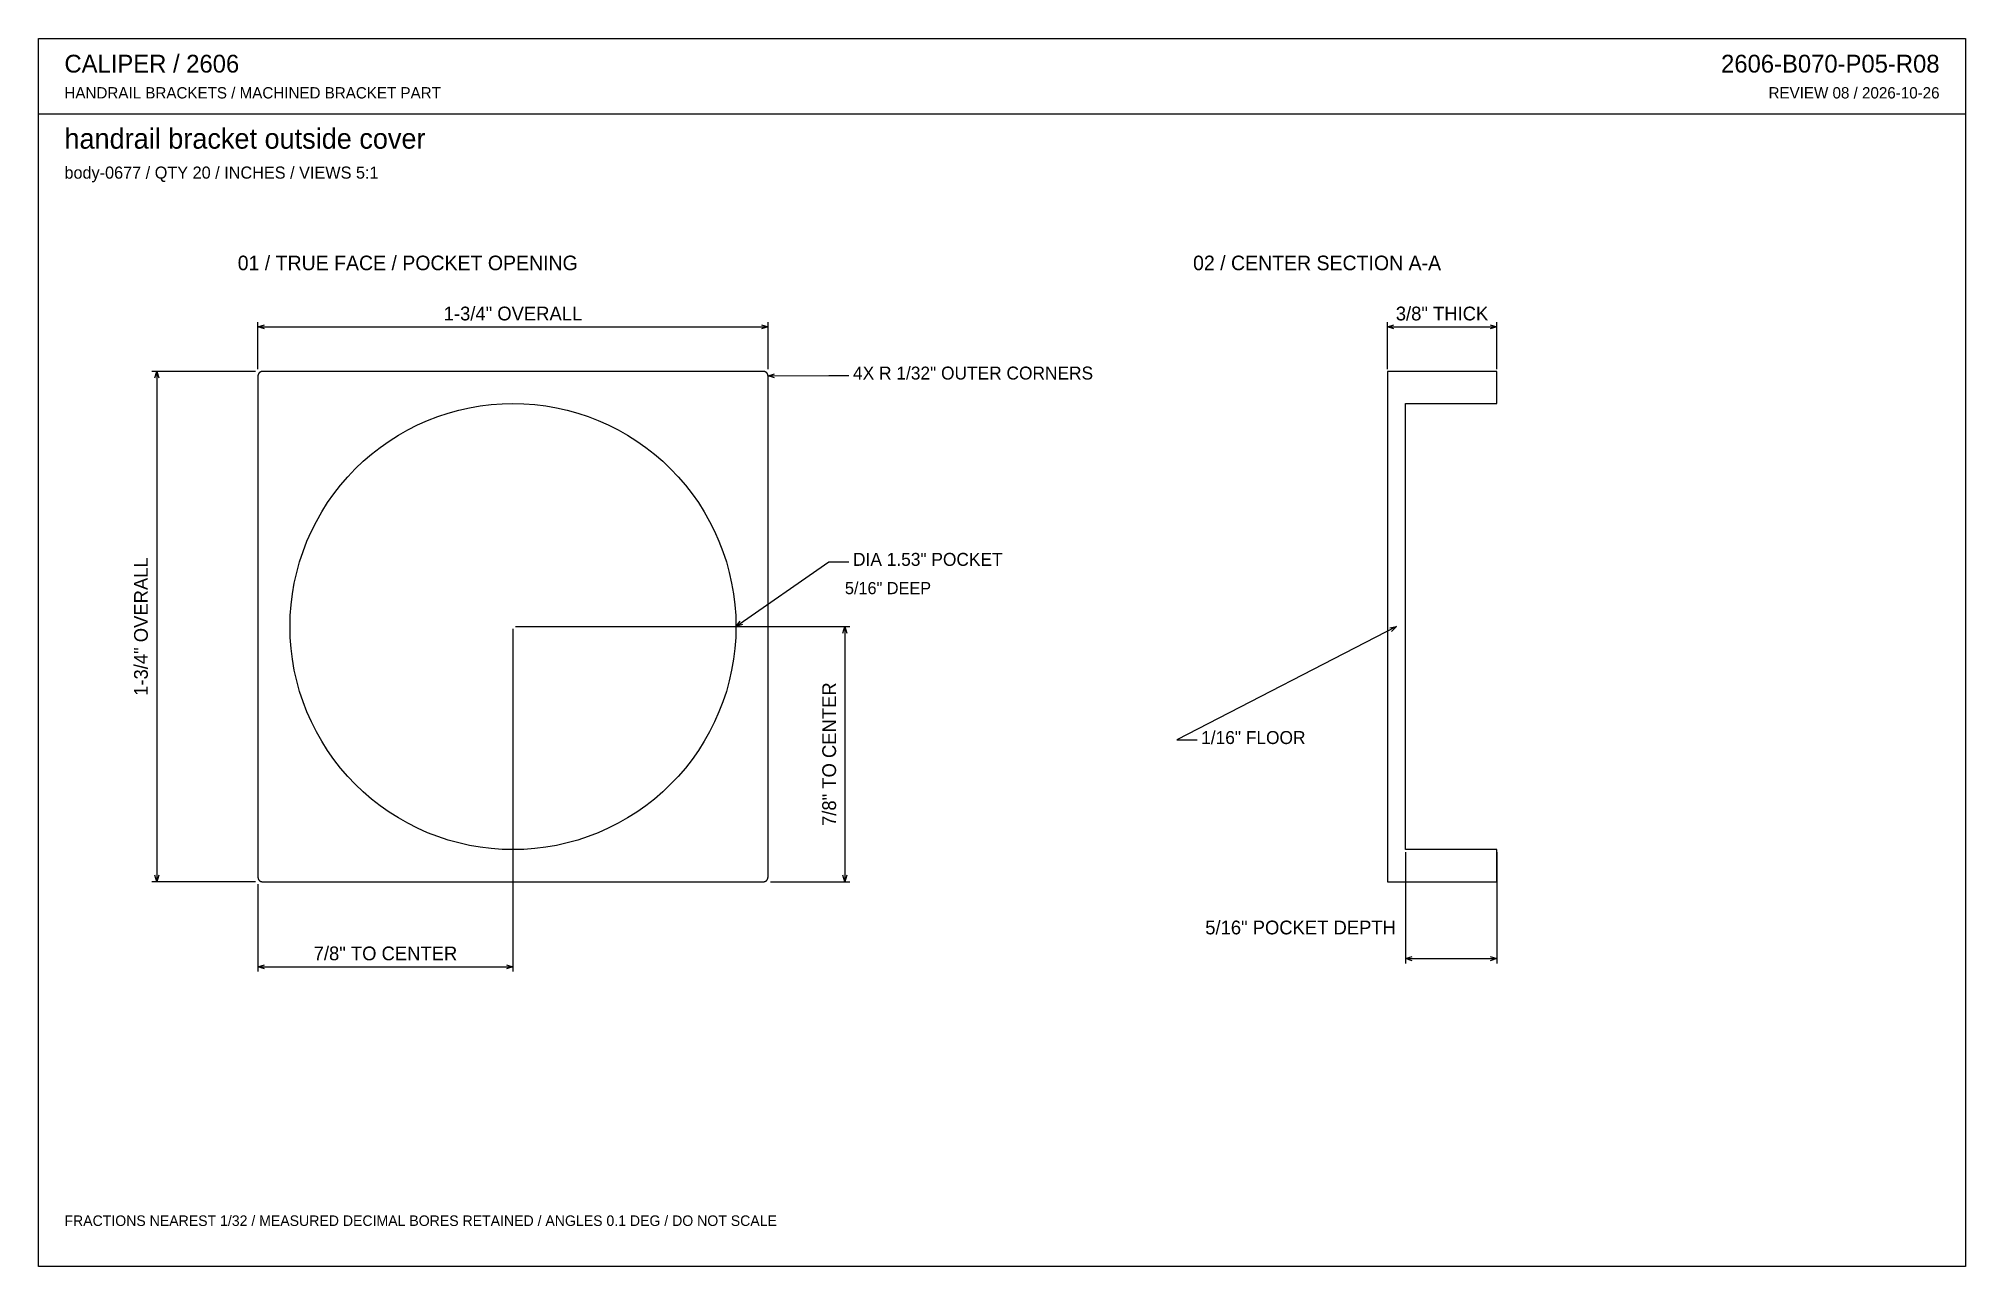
# Model space of a CAD drawing. Header units: inches. Extents: x 0.09 to 6.71, y 0.09 to 4.31.
import ezdxf
from ezdxf.enums import TextEntityAlignment as Align

# ---------------------------------------------------------------- set-up
doc = ezdxf.new("R2010")
doc.units = ezdxf.units.IN
doc.header["$MEASUREMENT"] = 0

msp = doc.modelspace()

# ---------------------------------------------------------------- linework, layer by layer
at = {"layer": 'ANNOTATION'}
for p, q in [((0.8472, 3.1722), (0.8472, 3.3333)), ((0.8472, 3.3167), (0.8694, 3.3236)), ((0.8472, 3.3167), (2.5972, 3.3167)), ((0.8694, 3.3097), (0.8472, 3.3167)), ((2.575, 3.3236), (2.5972, 3.3167)), ((2.5972, 3.3167), (2.575, 3.3097)), ((2.5972, 3.1722), (2.5972, 3.3333)), ((4.7222, 3.1722), (4.7222, 3.3333)), ((4.7222, 3.3167), (4.7444, 3.3236)), ((4.7222, 3.3167), (5.0972, 3.3167)), ((4.7444, 3.3097), (4.7222, 3.3167)), ((5.075, 3.3236), (5.0972, 3.3167)), ((5.0972, 3.3167), (5.075, 3.3097)), ((5.0972, 3.1722), (5.0972, 3.3333)), ((0.8389, 3.1639), (0.4833, 3.1639)), ((0.4931, 3.1417), (0.5, 3.1639)), ((0.5, 3.1639), (0.5, 1.4139)), ((0.5, 3.1639), (0.5069, 3.1417)), ((2.5972, 3.1483), (2.6194, 3.1554)), ((2.5972, 3.1483), (2.8056, 3.15)), ((2.6195, 3.1415), (2.5972, 3.1483)), ((2.8056, 3.15), (2.875, 3.15)), ((2.4872, 2.2889), (2.8056, 2.5111)), ((2.8056, 2.5111), (2.875, 2.5111)), ((1.7222, 2.2806), (1.7222, 1.1056)), ((1.7306, 2.2889), (2.8778, 2.2889)), ((2.4872, 2.2889), (2.5015, 2.3073)), ((2.5094, 2.2959), (2.4872, 2.2889)), ((2.8542, 2.2667), (2.8611, 2.2889)), ((2.8611, 2.2889), (2.8611, 1.4139)), ((2.8611, 2.2889), (2.8681, 2.2667)), ((4.7535, 2.2889), (4, 1.9)), ((4.7305, 2.2849), (4.7535, 2.2889)), ((4.7535, 2.2889), (4.7369, 2.2725)), ((4, 1.9), (4.0694, 1.9)), ((4.7847, 1.5156), (4.7847, 1.1333)), ((5.0972, 1.5156), (5.0972, 1.1333)), ((0.8389, 1.4139), (0.4833, 1.4139)), ((0.5, 1.4139), (0.4931, 1.4361)), ((0.5069, 1.4361), (0.5, 1.4139)), ((0.8472, 1.4056), (0.8472, 1.1056)), ((2.6056, 1.4139), (2.8778, 1.4139)), ((2.8611, 1.4139), (2.8542, 1.4361)), ((2.8681, 1.4361), (2.8611, 1.4139)), ((0.8472, 1.1222), (0.8694, 1.1292)), ((1.7, 1.1292), (1.7222, 1.1222)), ((4.7847, 1.15), (4.8069, 1.1569)), ((4.7847, 1.15), (5.0972, 1.15)), ((4.8069, 1.1431), (4.7847, 1.15)), ((5.075, 1.1569), (5.0972, 1.15)), ((5.0972, 1.15), (5.075, 1.1431)), ((0.8472, 1.1222), (1.7222, 1.1222)), ((0.8694, 1.1153), (0.8472, 1.1222)), ((1.7222, 1.1222), (1.7, 1.1153))]:
    msp.add_line(p, q, dxfattribs=at)
at = {"layer": 'OUTLINE'}
for p, q in [((0.0944, 4.3056), (6.7056, 4.3056)), ((0.0944, 0.0944), (0.0944, 4.3056)), ((6.7056, 4.3056), (6.7056, 0.0944)), ((0.0944, 4.0472), (6.7056, 4.0472)), ((0.8473, 3.1494), (0.8472, 3.149)), ((0.8472, 3.149), (0.8472, 3.1486)), ((0.8472, 3.1486), (0.8472, 3.1483)), ((0.8472, 3.1483), (0.8472, 1.4295)), ((0.8474, 3.1506), (0.8473, 3.1502)), ((0.8473, 3.1502), (0.8473, 3.1498)), ((0.8473, 3.1498), (0.8473, 3.1494)), ((0.8475, 3.1509), (0.8474, 3.1506)), ((0.8476, 3.1517), (0.8475, 3.1513)), ((0.8475, 3.1513), (0.8475, 3.1509)), ((0.8477, 3.1521), (0.8476, 3.1517)), ((0.8478, 3.1524), (0.8477, 3.1521)), ((0.8479, 3.1528), (0.8478, 3.1524)), ((0.848, 3.1532), (0.8479, 3.1528)), ((0.8481, 3.1535), (0.848, 3.1532)), ((0.8483, 3.1539), (0.8481, 3.1535)), ((0.8484, 3.1542), (0.8483, 3.1539)), ((0.8486, 3.1546), (0.8484, 3.1542)), ((0.8487, 3.1549), (0.8486, 3.1546)), ((0.8489, 3.1553), (0.8487, 3.1549)), ((0.8491, 3.1556), (0.8489, 3.1553)), ((0.8493, 3.156), (0.8491, 3.1556)), ((0.8494, 3.1563), (0.8493, 3.156)), ((0.8496, 3.1566), (0.8494, 3.1563)), ((0.8499, 3.1569), (0.8496, 3.1566)), ((0.8501, 3.1573), (0.8499, 3.1569)), ((0.8503, 3.1576), (0.8501, 3.1573)), ((0.8505, 3.1579), (0.8503, 3.1576)), ((0.8508, 3.1582), (0.8505, 3.1579)), ((0.851, 3.1585), (0.8508, 3.1582)), ((0.8513, 3.1588), (0.851, 3.1585)), ((0.8515, 3.159), (0.8513, 3.1588)), ((0.8518, 3.1593), (0.8515, 3.159)), ((0.8521, 3.1596), (0.8518, 3.1593)), ((0.8524, 3.1598), (0.8521, 3.1596)), ((0.8526, 3.1601), (0.8524, 3.1598)), ((0.8529, 3.1603), (0.8526, 3.1601)), ((0.8532, 3.1606), (0.8529, 3.1603)), ((0.8535, 3.1608), (0.8532, 3.1606)), ((0.8539, 3.161), (0.8535, 3.1608)), ((0.8542, 3.1613), (0.8539, 3.161)), ((0.8545, 3.1615), (0.8542, 3.1613)), ((0.8548, 3.1617), (0.8545, 3.1615)), ((0.8551, 3.1619), (0.8548, 3.1617)), ((0.8555, 3.162), (0.8551, 3.1619)), ((0.8558, 3.1622), (0.8555, 3.162)), ((0.8562, 3.1624), (0.8558, 3.1622)), ((0.8565, 3.1625), (0.8562, 3.1624)), ((0.8569, 3.1627), (0.8565, 3.1625)), ((0.8572, 3.1628), (0.8569, 3.1627)), ((0.8576, 3.163), (0.8572, 3.1628)), ((0.8579, 3.1631), (0.8576, 3.163)), ((0.8583, 3.1632), (0.8579, 3.1631)), ((0.8587, 3.1633), (0.8583, 3.1632)), ((0.8591, 3.1634), (0.8587, 3.1633)), ((0.8594, 3.1635), (0.8591, 3.1634)), ((0.8598, 3.1636), (0.8594, 3.1635)), ((0.8602, 3.1637), (0.8598, 3.1636)), ((0.8606, 3.1637), (0.8602, 3.1637)), ((0.8609, 3.1638), (0.8606, 3.1637)), ((0.8613, 3.1638), (0.8609, 3.1638)), ((0.8617, 3.1638), (0.8613, 3.1638)), ((0.8621, 3.1639), (0.8617, 3.1638)), ((0.8625, 3.1639), (0.8621, 3.1639)), ((0.8628, 3.1639), (0.8625, 3.1639)), ((2.5816, 3.1639), (0.8628, 3.1639)), ((2.582, 3.1639), (2.5816, 3.1639)), ((2.5824, 3.1639), (2.582, 3.1639)), ((2.5827, 3.1638), (2.5824, 3.1639)), ((2.5831, 3.1638), (2.5827, 3.1638)), ((2.5835, 3.1638), (2.5831, 3.1638)), ((2.5839, 3.1637), (2.5835, 3.1638)), ((2.5843, 3.1637), (2.5839, 3.1637)), ((2.5846, 3.1636), (2.5843, 3.1637)), ((2.585, 3.1635), (2.5846, 3.1636)), ((2.5854, 3.1634), (2.585, 3.1635)), ((2.5858, 3.1633), (2.5854, 3.1634)), ((2.5861, 3.1632), (2.5858, 3.1633)), ((2.5865, 3.1631), (2.5861, 3.1632)), ((2.5869, 3.163), (2.5865, 3.1631)), ((2.5872, 3.1628), (2.5869, 3.163)), ((2.5876, 3.1627), (2.5872, 3.1628)), ((2.5879, 3.1625), (2.5876, 3.1627)), ((2.5883, 3.1624), (2.5879, 3.1625)), ((2.5886, 3.1622), (2.5883, 3.1624)), ((2.589, 3.162), (2.5886, 3.1622)), ((2.5893, 3.1619), (2.589, 3.162)), ((2.5896, 3.1617), (2.5893, 3.1619)), ((2.59, 3.1615), (2.5896, 3.1617)), ((2.5903, 3.1613), (2.59, 3.1615)), ((2.5906, 3.161), (2.5903, 3.1613)), ((2.5909, 3.1608), (2.5906, 3.161)), ((2.5912, 3.1606), (2.5909, 3.1608)), ((2.5915, 3.1603), (2.5912, 3.1606)), ((2.5918, 3.1601), (2.5915, 3.1603)), ((2.5921, 3.1598), (2.5918, 3.1601)), ((2.5924, 3.1596), (2.5921, 3.1598)), ((2.5926, 3.1593), (2.5924, 3.1596)), ((2.5929, 3.159), (2.5926, 3.1593)), ((2.5932, 3.1588), (2.5929, 3.159)), ((2.5934, 3.1585), (2.5932, 3.1588)), ((2.5937, 3.1582), (2.5934, 3.1585)), ((2.5939, 3.1579), (2.5937, 3.1582)), ((2.5941, 3.1576), (2.5939, 3.1579)), ((2.5944, 3.1573), (2.5941, 3.1576)), ((2.5946, 3.1569), (2.5944, 3.1573)), ((2.5948, 3.1566), (2.5946, 3.1569)), ((2.595, 3.1563), (2.5948, 3.1566)), ((2.5952, 3.156), (2.595, 3.1563)), ((2.5954, 3.1556), (2.5952, 3.156)), ((2.5956, 3.1553), (2.5954, 3.1556)), ((2.5957, 3.1549), (2.5956, 3.1553)), ((2.5959, 3.1546), (2.5957, 3.1549)), ((2.596, 3.1542), (2.5959, 3.1546)), ((2.5962, 3.1539), (2.596, 3.1542)), ((2.5963, 3.1535), (2.5962, 3.1539)), ((2.5964, 3.1532), (2.5963, 3.1535)), ((2.5965, 3.1528), (2.5964, 3.1532)), ((2.5967, 3.1524), (2.5965, 3.1528)), ((2.5968, 3.1521), (2.5967, 3.1524)), ((2.5968, 3.1517), (2.5968, 3.1521)), ((2.5969, 3.1513), (2.5968, 3.1517)), ((2.597, 3.1509), (2.5969, 3.1513)), ((2.5971, 3.1506), (2.597, 3.1509)), ((2.5971, 3.1502), (2.5971, 3.1506)), ((2.5971, 3.1498), (2.5971, 3.1502)), ((2.5972, 3.1494), (2.5971, 3.1498)), ((2.5972, 3.149), (2.5972, 3.1494)), ((2.5972, 3.1486), (2.5972, 3.149)), ((2.5972, 3.1483), (2.5972, 3.1486)), ((2.5972, 1.4295), (2.5972, 3.1483)), ((5.0972, 3.1639), (4.7222, 3.1639)), ((4.7222, 3.1639), (4.7222, 1.4139)), ((5.0972, 3.0539), (5.0972, 3.1639)), ((1.573, 3.0392), (1.61, 3.0456)), ((1.61, 3.0456), (1.6472, 3.0502)), ((1.6472, 3.0502), (1.6847, 3.053)), ((1.6847, 3.053), (1.7222, 3.0539)), ((1.7222, 3.0539), (1.7598, 3.053)), ((1.7598, 3.053), (1.7972, 3.0502)), ((1.7972, 3.0502), (1.8345, 3.0456)), ((1.8345, 3.0456), (1.8715, 3.0392)), ((4.7847, 1.5239), (4.7847, 3.0539)), ((4.7847, 3.0539), (5.0972, 3.0539)), ((1.3616, 2.9636), (1.3951, 2.9804)), ((1.3951, 2.9804), (1.4295, 2.9957)), ((1.4295, 2.9957), (1.4645, 3.0092)), ((1.4645, 3.0092), (1.5002, 3.0209)), ((1.5002, 3.0209), (1.5363, 3.031)), ((1.5363, 3.031), (1.573, 3.0392)), ((1.8715, 3.0392), (1.9081, 3.031)), ((1.9081, 3.031), (1.9443, 3.0209)), ((1.9443, 3.0209), (1.9799, 3.0092)), ((1.9799, 3.0092), (2.015, 2.9957)), ((2.015, 2.9957), (2.0493, 2.9804)), ((2.0493, 2.9804), (2.0828, 2.9636)), ((1.2665, 2.9033), (1.2972, 2.925)), ((1.2972, 2.925), (1.3289, 2.9451)), ((1.3289, 2.9451), (1.3616, 2.9636)), ((2.0828, 2.9636), (2.1155, 2.9451)), ((2.1155, 2.9451), (2.1472, 2.925)), ((2.1472, 2.925), (2.1779, 2.9033)), ((1.1813, 2.8298), (1.2085, 2.8557)), ((1.2085, 2.8557), (1.2369, 2.8802)), ((1.2369, 2.8802), (1.2665, 2.9033)), ((2.1779, 2.9033), (2.2075, 2.8802)), ((2.2075, 2.8802), (2.236, 2.8557)), ((2.236, 2.8557), (2.2632, 2.8298)), ((1.1309, 2.7742), (1.1554, 2.8026)), ((1.1554, 2.8026), (1.1813, 2.8298)), ((2.2632, 2.8298), (2.289, 2.8026)), ((2.289, 2.8026), (2.3136, 2.7742)), ((1.0661, 2.6822), (1.0861, 2.7139)), ((1.0861, 2.7139), (1.1078, 2.7446)), ((1.1078, 2.7446), (1.1309, 2.7742)), ((2.3136, 2.7742), (2.3367, 2.7446)), ((2.3367, 2.7446), (2.3583, 2.7139)), ((2.3583, 2.7139), (2.3784, 2.6822)), ((1.0307, 2.616), (1.0476, 2.6495)), ((1.0476, 2.6495), (1.0661, 2.6822)), ((2.3784, 2.6822), (2.3969, 2.6495)), ((2.3969, 2.6495), (2.4138, 2.616)), ((1.0019, 2.5466), (1.0155, 2.5816)), ((1.0155, 2.5816), (1.0307, 2.616)), ((2.4138, 2.616), (2.429, 2.5816)), ((2.429, 2.5816), (2.4425, 2.5466)), ((0.9902, 2.511), (1.0019, 2.5466)), ((2.4425, 2.5466), (2.4543, 2.511)), ((0.9719, 2.4381), (0.9801, 2.4748)), ((0.9801, 2.4748), (0.9902, 2.511)), ((2.4543, 2.511), (2.4643, 2.4748)), ((2.4643, 2.4748), (2.4725, 2.4381)), ((0.9609, 2.3639), (0.9655, 2.4011)), ((0.9655, 2.4011), (0.9719, 2.4381)), ((2.4725, 2.4381), (2.4789, 2.4011)), ((2.4789, 2.4011), (2.4835, 2.3639)), ((0.9572, 2.2889), (0.9581, 2.3264)), ((0.9581, 2.3264), (0.9609, 2.3639)), ((2.4835, 2.3639), (2.4863, 2.3264)), ((2.4863, 2.3264), (2.4872, 2.2889)), ((0.9581, 2.2514), (0.9572, 2.2889)), ((0.9609, 2.2139), (0.9581, 2.2514)), ((2.4863, 2.2514), (2.4835, 2.2139)), ((2.4872, 2.2889), (2.4863, 2.2514)), ((0.9655, 2.1766), (0.9609, 2.2139)), ((2.4835, 2.2139), (2.4789, 2.1766)), ((0.9719, 2.1396), (0.9655, 2.1766)), ((0.9801, 2.103), (0.9719, 2.1396)), ((2.4725, 2.1396), (2.4643, 2.103)), ((2.4789, 2.1766), (2.4725, 2.1396)), ((0.9902, 2.0668), (0.9801, 2.103)), ((1.0019, 2.0312), (0.9902, 2.0668)), ((2.4543, 2.0668), (2.4425, 2.0312)), ((2.4643, 2.103), (2.4543, 2.0668)), ((1.0155, 1.9961), (1.0019, 2.0312)), ((1.0307, 1.9618), (1.0155, 1.9961)), ((2.429, 1.9961), (2.4138, 1.9618)), ((2.4425, 2.0312), (2.429, 1.9961)), ((1.0476, 1.9283), (1.0307, 1.9618)), ((1.0661, 1.8956), (1.0476, 1.9283)), ((2.3969, 1.9283), (2.3784, 1.8956)), ((2.4138, 1.9618), (2.3969, 1.9283)), ((1.0861, 1.8639), (1.0661, 1.8956)), ((1.1078, 1.8332), (1.0861, 1.8639)), ((2.3583, 1.8639), (2.3367, 1.8332)), ((2.3784, 1.8956), (2.3583, 1.8639)), ((1.1309, 1.8036), (1.1078, 1.8332)), ((1.1554, 1.7751), (1.1309, 1.8036)), ((2.3136, 1.8036), (2.289, 1.7751)), ((2.3367, 1.8332), (2.3136, 1.8036)), ((1.1813, 1.748), (1.1554, 1.7751)), ((1.2085, 1.7221), (1.1813, 1.748)), ((1.2369, 1.6975), (1.2085, 1.7221)), ((2.236, 1.7221), (2.2075, 1.6975)), ((2.2632, 1.748), (2.236, 1.7221)), ((2.289, 1.7751), (2.2632, 1.748)), ((1.2665, 1.6744), (1.2369, 1.6975)), ((1.2972, 1.6528), (1.2665, 1.6744)), ((1.3289, 1.6327), (1.2972, 1.6528)), ((2.1472, 1.6528), (2.1155, 1.6327)), ((2.1779, 1.6744), (2.1472, 1.6528)), ((2.2075, 1.6975), (2.1779, 1.6744)), ((1.3616, 1.6142), (1.3289, 1.6327)), ((1.3951, 1.5973), (1.3616, 1.6142)), ((1.4295, 1.5821), (1.3951, 1.5973)), ((2.0493, 1.5973), (2.015, 1.5821)), ((2.0828, 1.6142), (2.0493, 1.5973)), ((2.1155, 1.6327), (2.0828, 1.6142)), ((1.4645, 1.5686), (1.4295, 1.5821)), ((1.5002, 1.5568), (1.4645, 1.5686)), ((1.5363, 1.5468), (1.5002, 1.5568)), ((1.573, 1.5386), (1.5363, 1.5468)), ((1.61, 1.5322), (1.573, 1.5386)), ((1.6472, 1.5276), (1.61, 1.5322)), ((1.6847, 1.5248), (1.6472, 1.5276)), ((1.7222, 1.5239), (1.6847, 1.5248)), ((1.7598, 1.5248), (1.7222, 1.5239)), ((1.7972, 1.5276), (1.7598, 1.5248)), ((1.8345, 1.5322), (1.7972, 1.5276)), ((1.8715, 1.5386), (1.8345, 1.5322)), ((1.9081, 1.5468), (1.8715, 1.5386)), ((1.9443, 1.5568), (1.9081, 1.5468)), ((1.9799, 1.5686), (1.9443, 1.5568)), ((2.015, 1.5821), (1.9799, 1.5686)), ((5.0972, 1.5239), (4.7847, 1.5239)), ((5.0972, 1.4139), (5.0972, 1.5239)), ((0.8472, 1.4295), (0.8472, 1.4291)), ((0.8472, 1.4291), (0.8472, 1.4287)), ((0.8472, 1.4287), (0.8473, 1.4284)), ((0.8473, 1.4284), (0.8473, 1.428)), ((0.8473, 1.428), (0.8473, 1.4276)), ((0.8473, 1.4276), (0.8474, 1.4272)), ((0.8474, 1.4272), (0.8475, 1.4268)), ((0.8475, 1.4268), (0.8475, 1.4265)), ((0.8475, 1.4265), (0.8476, 1.4261)), ((0.8476, 1.4261), (0.8477, 1.4257)), ((0.8477, 1.4257), (0.8478, 1.4253)), ((0.8478, 1.4253), (0.8479, 1.425)), ((0.8479, 1.425), (0.848, 1.4246)), ((0.848, 1.4246), (0.8481, 1.4242)), ((0.8481, 1.4242), (0.8483, 1.4239)), ((0.8483, 1.4239), (0.8484, 1.4235)), ((0.8484, 1.4235), (0.8486, 1.4232)), ((0.8486, 1.4232), (0.8487, 1.4228)), ((0.8487, 1.4228), (0.8489, 1.4225)), ((0.8489, 1.4225), (0.8491, 1.4221)), ((0.8491, 1.4221), (0.8493, 1.4218)), ((0.8493, 1.4218), (0.8494, 1.4215)), ((0.8494, 1.4215), (0.8496, 1.4212)), ((0.8496, 1.4212), (0.8499, 1.4208)), ((0.8499, 1.4208), (0.8501, 1.4205)), ((0.8501, 1.4205), (0.8503, 1.4202)), ((0.8503, 1.4202), (0.8505, 1.4199)), ((0.8505, 1.4199), (0.8508, 1.4196)), ((0.8508, 1.4196), (0.851, 1.4193)), ((0.851, 1.4193), (0.8513, 1.419)), ((0.8513, 1.419), (0.8515, 1.4187)), ((0.8515, 1.4187), (0.8518, 1.4185)), ((0.8518, 1.4185), (0.8521, 1.4182)), ((0.8521, 1.4182), (0.8524, 1.4179)), ((0.8524, 1.4179), (0.8526, 1.4177)), ((0.8526, 1.4177), (0.8529, 1.4174)), ((0.8529, 1.4174), (0.8532, 1.4172)), ((0.8532, 1.4172), (0.8535, 1.417)), ((0.8535, 1.417), (0.8539, 1.4167)), ((0.8539, 1.4167), (0.8542, 1.4165)), ((0.8542, 1.4165), (0.8545, 1.4163)), ((0.8545, 1.4163), (0.8548, 1.4161)), ((0.8548, 1.4161), (0.8551, 1.4159)), ((0.8551, 1.4159), (0.8555, 1.4157)), ((0.8555, 1.4157), (0.8558, 1.4156)), ((0.8558, 1.4156), (0.8562, 1.4154)), ((0.8562, 1.4154), (0.8565, 1.4152)), ((0.8565, 1.4152), (0.8569, 1.4151)), ((0.8569, 1.4151), (0.8572, 1.4149)), ((0.8572, 1.4149), (0.8576, 1.4148)), ((0.8576, 1.4148), (0.8579, 1.4147)), ((0.8579, 1.4147), (0.8583, 1.4146)), ((0.8583, 1.4146), (0.8587, 1.4145)), ((0.8587, 1.4145), (0.8591, 1.4144)), ((0.8591, 1.4144), (0.8594, 1.4143)), ((0.8594, 1.4143), (0.8598, 1.4142)), ((0.8598, 1.4142), (0.8602, 1.4141)), ((0.8602, 1.4141), (0.8606, 1.4141)), ((0.8606, 1.4141), (0.8609, 1.414)), ((0.8609, 1.414), (0.8613, 1.414)), ((0.8613, 1.414), (0.8617, 1.4139)), ((0.8617, 1.4139), (0.8621, 1.4139)), ((0.8621, 1.4139), (0.8625, 1.4139)), ((0.8625, 1.4139), (0.8628, 1.4139)), ((0.8628, 1.4139), (2.5816, 1.4139)), ((2.5816, 1.4139), (2.582, 1.4139)), ((2.582, 1.4139), (2.5824, 1.4139)), ((2.5824, 1.4139), (2.5827, 1.4139)), ((2.5827, 1.4139), (2.5831, 1.414)), ((2.5831, 1.414), (2.5835, 1.414)), ((2.5835, 1.414), (2.5839, 1.4141)), ((2.5839, 1.4141), (2.5843, 1.4141)), ((2.5843, 1.4141), (2.5846, 1.4142)), ((2.5846, 1.4142), (2.585, 1.4143)), ((2.585, 1.4143), (2.5854, 1.4144)), ((2.5854, 1.4144), (2.5858, 1.4145)), ((2.5858, 1.4145), (2.5861, 1.4146)), ((2.5861, 1.4146), (2.5865, 1.4147)), ((2.5865, 1.4147), (2.5869, 1.4148)), ((2.5869, 1.4148), (2.5872, 1.4149)), ((2.5872, 1.4149), (2.5876, 1.4151)), ((2.5876, 1.4151), (2.5879, 1.4152)), ((2.5879, 1.4152), (2.5883, 1.4154)), ((2.5883, 1.4154), (2.5886, 1.4156)), ((2.5886, 1.4156), (2.589, 1.4157)), ((2.589, 1.4157), (2.5893, 1.4159)), ((2.5893, 1.4159), (2.5896, 1.4161)), ((2.5896, 1.4161), (2.59, 1.4163)), ((2.59, 1.4163), (2.5903, 1.4165)), ((2.5903, 1.4165), (2.5906, 1.4167)), ((2.5906, 1.4167), (2.5909, 1.417)), ((2.5909, 1.417), (2.5912, 1.4172)), ((2.5912, 1.4172), (2.5915, 1.4174)), ((2.5915, 1.4174), (2.5918, 1.4177)), ((2.5918, 1.4177), (2.5921, 1.4179)), ((2.5921, 1.4179), (2.5924, 1.4182)), ((2.5924, 1.4182), (2.5926, 1.4185)), ((2.5926, 1.4185), (2.5929, 1.4187)), ((2.5929, 1.4187), (2.5932, 1.419)), ((2.5932, 1.419), (2.5934, 1.4193)), ((2.5934, 1.4193), (2.5937, 1.4196)), ((2.5937, 1.4196), (2.5939, 1.4199)), ((2.5939, 1.4199), (2.5941, 1.4202)), ((2.5941, 1.4202), (2.5944, 1.4205)), ((2.5944, 1.4205), (2.5946, 1.4208)), ((2.5946, 1.4208), (2.5948, 1.4212)), ((2.5948, 1.4212), (2.595, 1.4215)), ((2.595, 1.4215), (2.5952, 1.4218)), ((2.5952, 1.4218), (2.5954, 1.4221)), ((2.5954, 1.4221), (2.5956, 1.4225)), ((2.5956, 1.4225), (2.5957, 1.4228)), ((2.5957, 1.4228), (2.5959, 1.4232)), ((2.5959, 1.4232), (2.596, 1.4235)), ((2.596, 1.4235), (2.5962, 1.4239)), ((2.5962, 1.4239), (2.5963, 1.4242)), ((2.5963, 1.4242), (2.5964, 1.4246)), ((2.5964, 1.4246), (2.5965, 1.425)), ((2.5965, 1.425), (2.5967, 1.4253)), ((2.5967, 1.4253), (2.5968, 1.4257)), ((2.5968, 1.4261), (2.5969, 1.4265)), ((2.5968, 1.4257), (2.5968, 1.4261)), ((2.5969, 1.4265), (2.597, 1.4268)), ((2.597, 1.4268), (2.5971, 1.4272)), ((2.5971, 1.428), (2.5972, 1.4284)), ((2.5971, 1.4276), (2.5971, 1.428)), ((2.5971, 1.4272), (2.5971, 1.4276)), ((2.5972, 1.4291), (2.5972, 1.4295)), ((2.5972, 1.4287), (2.5972, 1.4291)), ((2.5972, 1.4284), (2.5972, 1.4287)), ((4.7222, 1.4139), (5.0972, 1.4139)), ((6.7056, 0.0944), (0.0944, 0.0944))]:
    msp.add_line(p, q, dxfattribs=at)

# ---------------------------------------------------------------- texts
at = {"layer": 'ANNOTATION'}
for s, height, p in [('CALIPER / 2606', 0.061111, (0.1833, 4.1889)), ('HANDRAIL BRACKETS / MACHINED BRACKET PART', 0.038889, (0.1833, 4.1)), ('handrail bracket outside cover', 0.069444, (0.1833, 3.9278)), ('body-0677 / QTY 20 / INCHES / VIEWS 5:1', 0.041667, (0.1833, 3.825)), ('01 / TRUE FACE / POCKET OPENING', 0.05, (0.7778, 3.5111)), ('02 / CENTER SECTION A-A', 0.05, (4.0556, 3.5111)), ('4X R 1/32" OUTER CORNERS', 0.044444, (2.8889, 3.1361)), ('DIA 1.53" POCKET', 0.044444, (2.8889, 2.4972)), ('5/16" DEEP', 0.04167, (2.8611, 2.4)), ('1/16" FLOOR', 0.044444, (4.0833, 1.8861)), ('FRACTIONS NEAREST 1/32 / MEASURED DECIMAL BORES RETAINED / ANGLES 0.1 DEG / DO NOT SCALE', 0.036111, (0.1833, 0.2333))]:
    msp.add_text(s, height=height, dxfattribs=at).set_placement(p)
for s, height, p in [('2606-B070-P05-R08', 0.061111, (6.6167, 4.1889)), ('REVIEW 08 / 2026-10-26', 0.038889, (6.6167, 4.1)), ('5/16" POCKET DEPTH', 0.047222, (4.7514, 1.2333))]:
    msp.add_text(s, height=height, dxfattribs=at).set_placement(p, align=Align.RIGHT)
for s, height, p in [('1-3/4" OVERALL', 0.047222, (1.7222, 3.3389)), ('3/8" THICK', 0.04722, (4.9097, 3.3389)), ('7/8" TO CENTER', 0.047222, (1.2847, 1.1444))]:
    msp.add_text(s, height=height, dxfattribs=at).set_placement(p, align=Align.CENTER)
for s, p in [('1-3/4" OVERALL', (0.4694, 2.2889)), ('7/8" TO CENTER', (2.8306, 1.8514))]:
    msp.add_text(s, height=0.047222, rotation=90, dxfattribs=at).set_placement(p, align=Align.CENTER)

doc.saveas('drawing.dxf')
